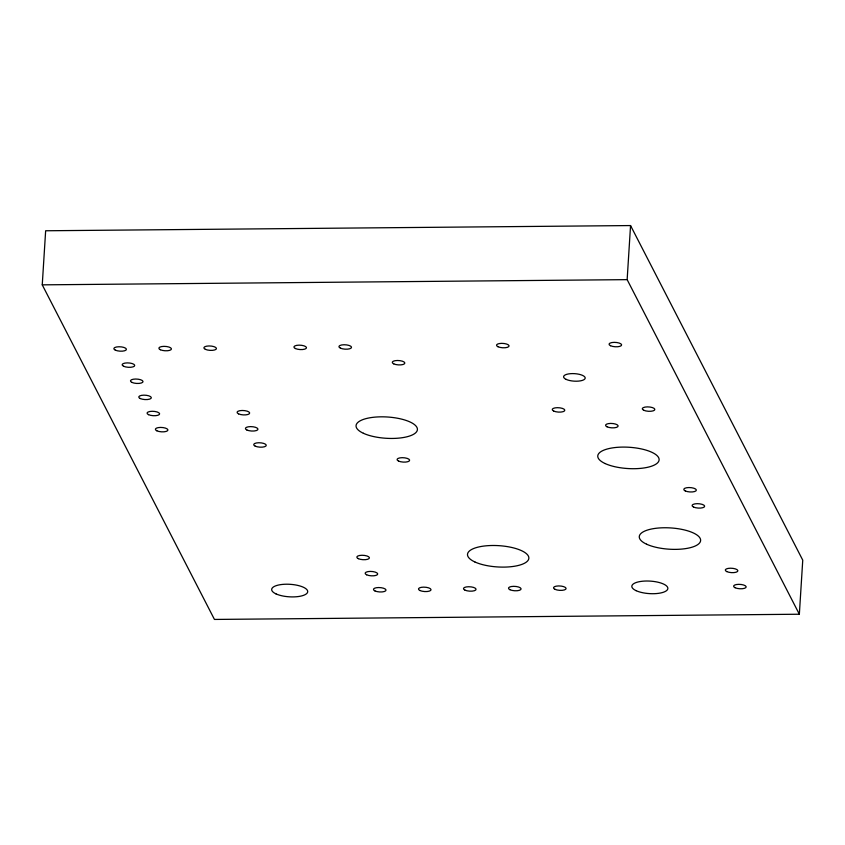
<?xml version="1.0" encoding="UTF-8"?>
<svg xmlns="http://www.w3.org/2000/svg" width="845" height="845" viewBox="0 0 845 845"><rect width="100%" height="100%" fill="white"/><g stroke="black" fill="none" stroke-linecap="round" stroke-linejoin="round"><path stroke-width="1.27" d="M42.25 284.849L45.651 230.769L630.55 225.562L802.75 560.15L799.349 614.23L214.45 619.438L42.25 284.849L627.148 279.642L799.349 614.23M627.148 279.642L630.55 225.562M255.179 446.128A6.316 2.197 3.6 0 0 265.921 446.033A6.316 2.197 3.6 0 0 258.834 442.748A6.316 2.197 3.6 0 0 255.179 446.128M140.238 398.534A6.316 2.197 3.6 0 0 150.98 398.439A6.316 2.197 3.6 0 0 143.893 395.154A6.316 2.197 3.6 0 0 140.238 398.534M275.977 593.877A18.051 6.264 3.6 0 0 306.672 593.602A18.051 6.264 3.6 0 0 286.423 584.212A18.051 6.264 3.6 0 0 275.977 593.877M636.127 590.676A18.051 6.264 3.6 0 0 666.821 590.401A18.051 6.264 3.6 0 0 646.573 581.011A18.051 6.264 3.6 0 0 636.127 590.676M566.171 379.394A10.837 3.76 3.6 0 0 584.592 379.225A10.837 3.76 3.6 0 0 572.445 373.596A10.837 3.76 3.6 0 0 566.171 379.394M366.624 574.79A6.316 2.197 3.6 0 0 377.366 574.695A6.316 2.197 3.6 0 0 370.279 571.41A6.316 2.197 3.6 0 0 366.624 574.79M374.926 590.919A6.316 2.197 3.6 0 0 385.669 590.824A6.316 2.197 3.6 0 0 378.581 587.539A6.316 2.197 3.6 0 0 374.926 590.919M464.961 590.127A6.316 2.197 3.6 0 0 475.714 590.021A6.316 2.197 3.6 0 0 468.616 586.736A6.316 2.197 3.6 0 0 464.961 590.127M419.944 590.518A6.316 2.197 3.6 0 0 430.686 590.423A6.316 2.197 3.6 0 0 423.599 587.138A6.316 2.197 3.6 0 0 419.944 590.518M509.979 589.726A6.316 2.197 3.6 0 0 520.731 589.63A6.316 2.197 3.6 0 0 513.644 586.335A6.316 2.197 3.6 0 0 509.979 589.726M555.007 589.324A6.316 2.197 3.6 0 0 565.749 589.229A6.316 2.197 3.6 0 0 558.661 585.934A6.316 2.197 3.6 0 0 555.007 589.324M726.774 571.59A6.316 2.197 3.6 0 0 737.527 571.495A6.316 2.197 3.6 0 0 730.429 568.21A6.316 2.197 3.6 0 0 726.774 571.59M735.076 587.719A6.316 2.197 3.6 0 0 745.829 587.624A6.316 2.197 3.6 0 0 738.741 584.339A6.316 2.197 3.6 0 0 735.076 587.719M685.263 490.924A6.316 2.197 3.6 0 0 696.005 490.829A6.316 2.197 3.6 0 0 688.918 487.544A6.316 2.197 3.6 0 0 685.263 490.924M693.565 507.053A6.316 2.197 3.6 0 0 704.307 506.958A6.316 2.197 3.6 0 0 697.22 503.673A6.316 2.197 3.6 0 0 693.565 507.053M643.753 410.258A6.316 2.197 3.6 0 0 654.495 410.163A6.316 2.197 3.6 0 0 647.407 406.878A6.316 2.197 3.6 0 0 643.753 410.258M610.534 345.732A6.316 2.197 3.6 0 0 621.286 345.637A6.316 2.197 3.6 0 0 614.188 342.352A6.316 2.197 3.6 0 0 610.534 345.732M398.544 461.064A6.316 2.197 3.6 0 0 409.286 460.969A6.316 2.197 3.6 0 0 402.199 457.684A6.316 2.197 3.6 0 0 398.544 461.064M393.749 363.868A6.316 2.197 3.6 0 0 404.491 363.772A6.316 2.197 3.6 0 0 397.403 360.488A6.316 2.197 3.6 0 0 393.749 363.868M340.419 348.14A6.316 2.197 3.6 0 0 351.171 348.045A6.316 2.197 3.6 0 0 344.073 344.749A6.316 2.197 3.6 0 0 340.419 348.14M295.401 348.531A6.316 2.197 3.6 0 0 306.143 348.436A6.316 2.197 3.6 0 0 299.056 345.151A6.316 2.197 3.6 0 0 295.401 348.531M205.367 349.334A6.316 2.197 3.6 0 0 216.109 349.238A6.316 2.197 3.6 0 0 209.021 345.954A6.316 2.197 3.6 0 0 205.367 349.334M160.349 349.735A6.316 2.197 3.6 0 0 171.091 349.64A6.316 2.197 3.6 0 0 164.004 346.355A6.316 2.197 3.6 0 0 160.349 349.735M115.321 350.136A6.316 2.197 3.6 0 0 126.074 350.041A6.316 2.197 3.6 0 0 118.987 346.756A6.316 2.197 3.6 0 0 115.321 350.136M123.623 366.265A6.316 2.197 3.6 0 0 134.376 366.17A6.316 2.197 3.6 0 0 127.289 362.885A6.316 2.197 3.6 0 0 123.623 366.265M131.936 382.405A6.316 2.197 3.6 0 0 142.678 382.31A6.316 2.197 3.6 0 0 135.591 379.025A6.316 2.197 3.6 0 0 131.936 382.405M148.54 414.663A6.316 2.197 3.6 0 0 159.282 414.568A6.316 2.197 3.6 0 0 152.195 411.283A6.316 2.197 3.6 0 0 148.54 414.663M156.843 430.802A6.316 2.197 3.6 0 0 167.585 430.707A6.316 2.197 3.6 0 0 160.497 427.422A6.316 2.197 3.6 0 0 156.843 430.802M238.575 413.87A6.316 2.197 3.6 0 0 249.317 413.775A6.316 2.197 3.6 0 0 242.23 410.48A6.316 2.197 3.6 0 0 238.575 413.87M358.322 558.661A6.316 2.197 3.6 0 0 369.064 558.566A6.316 2.197 3.6 0 0 361.977 555.271A6.316 2.197 3.6 0 0 358.322 558.661M246.877 429.999A6.316 2.197 3.6 0 0 257.619 429.904A6.316 2.197 3.6 0 0 250.532 426.619A6.316 2.197 3.6 0 0 246.877 429.999M553.707 411.061A6.316 2.197 3.6 0 0 564.46 410.966A6.316 2.197 3.6 0 0 557.362 407.681A6.316 2.197 3.6 0 0 553.707 411.061M607.037 426.799A6.316 2.197 3.6 0 0 617.779 426.704A6.316 2.197 3.6 0 0 610.692 423.419A6.316 2.197 3.6 0 0 607.037 426.799M497.99 346.735A6.316 2.197 3.6 0 0 508.732 346.64A6.316 2.197 3.6 0 0 501.645 343.355A6.316 2.197 3.6 0 0 497.99 346.735M646.605 544.201A30.726 10.658 3.6 0 0 698.857 543.736A30.726 10.658 3.6 0 0 664.392 527.755A30.726 10.658 3.6 0 0 646.605 544.201M363.392 433.274A30.726 10.658 3.6 0 0 415.645 432.809A30.726 10.658 3.6 0 0 381.169 416.828A30.726 10.658 3.6 0 0 363.392 433.274M605.094 463.535A30.726 10.658 3.6 0 0 657.347 463.071A30.726 10.658 3.6 0 0 622.871 447.089A30.726 10.658 3.6 0 0 605.094 463.535M474.837 561.936A30.726 10.658 3.6 0 0 527.09 561.471A30.726 10.658 3.6 0 0 492.614 545.49A30.726 10.658 3.6 0 0 474.837 561.936"/></g></svg>
